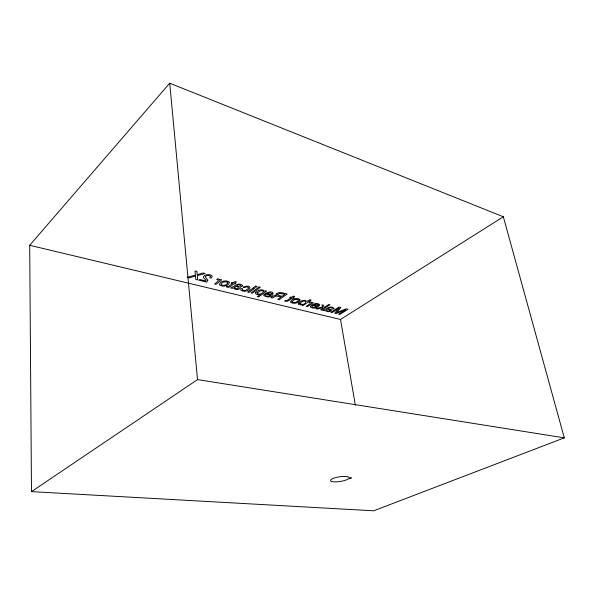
<?xml version="1.0" encoding="UTF-8"?>
<svg xmlns="http://www.w3.org/2000/svg" width="594" height="594" viewBox="0 0 594 594"><rect width="100%" height="100%" fill="white"/><g stroke="black" fill="none" stroke-linecap="round" stroke-linejoin="round"><path stroke-width="0.89" d="M29.7 245.292L169.721 83.197L503.341 216.78L564.3 437.852L373.678 510.803L31.482 491.632L29.7 245.292L340.503 319.461L503.341 216.78M31.482 491.632L197.527 379.603L564.3 437.852M340.503 319.461L355.353 405.108M169.721 83.197L197.527 379.603M263.922 294.958L263.922 295.582C273.195 301.24 278.267 286.932 264.961 293.77L270.626 295.159C269.587 296.22 265.124 297.007 265.577 294.676L264.3 294.357L263.922 294.958M229.455 282.506C228.452 286.286 222.438 287.221 219.572 284.942L219.409 284.496C220.374 281.021 225.23 280.271 228.252 281.378A4.195 1.997 -6.1 0 1 229.455 282.506M299.725 303.519C307.039 307.41 307.9 296.22 299.725 303.519M242.397 289.337L242.686 290.117L243.896 290.466A2.049 0.958 -6.8 0 0 245.537 290.317L248.21 288.729L248.537 287.466L246.755 286.887L244.49 287.489L243.169 287.162C255.175 282.699 249.101 294.661 241.105 290.347A3.408 1.596 -6.8 0 1 240.793 289.36L241.387 288.513L242.701 288.84L242.397 289.337M207.789 280.227L206.682 282.105L198.782 280.182L199.673 279.462L205.97 280.999L205.97 279.93C198.708 275.623 209.496 272.705 212.273 276.128L211.278 278.103L209.808 277.74L210.558 276.41C209.237 275.022 206.378 275.2 205.227 276.745L207.789 280.227M242.619 285.603L241.944 286.679L240.674 286.367C241.825 284.89 238.469 284.734 237.585 285.031C235.031 286.479 240.31 286.174 240.473 287.823C239.278 290.102 234.882 290.117 233.642 287.904L232.195 288.35L230.643 287.964C234.274 286.865 238.031 281.63 242.456 285.306L242.619 285.603M219.394 279.997L220.352 279.536L221.703 279.871L216.016 284.377L214.597 284.036L218.28 280.955C218.926 279.351 215.065 279.96 217.679 278.764L218.859 279.135L219.394 279.997M310.514 306.341L310.692 307.313C313.521 308.947 318.302 307.959 319.691 304.908L319.587 304.522C317.359 302.628 313.788 303.668 311.612 305.227L316.81 306.504C315.897 307.447 311.456 308.279 312.11 306.066L310.929 305.776L310.514 306.341M330.16 310.127C329.276 312.296 324.294 310.15 327.836 308.873L330.16 310.127M292.01 301.574C293.109 303.831 297.483 302.175 298.448 300.237A2.176 0.98 -8.6 0 0 297.98 299.51L294.876 299.473L292.01 301.574M299.97 299.977C298.589 303.2 293.295 304.38 290.548 302.22L290.459 301.819C291.81 298.804 296.094 297.958 299.034 298.968A3.928 1.767 -8.6 0 1 299.97 299.977M257.217 292.894C257.989 295.485 262.852 293.622 263.558 291.535L262.563 290.726L260.454 290.741L257.217 292.894M271.97 293.54L271.369 294.594L267.077 293.533L269.713 292.679L271.97 293.54M277.547 294.483L278.007 295.233L282.076 296.309L284.838 294.349L280.071 293.317L277.547 294.483M298.351 303.274L298.285 304.083L298.982 304.677L302.673 304.767L301.923 305.271L303.037 305.546L311.197 300.015L310.016 299.718L306.987 301.373C304.462 299.309 300.156 300.831 298.351 303.274M318.25 304.982L317.575 305.969L313.632 304.997L316.208 304.187L318.25 304.982M351.269 477.955L348.047 479.039A9.356 2.369 -8.7 0 1 333.034 481.749A9.356 2.369 -8.7 0 1 336.182 477.457A9.356 2.369 -8.7 0 1 349.034 477.687L351.269 477.955M333.984 308.249L333.182 309.199L332.105 308.932C333.397 306.311 324.376 308.182 331.645 309.971C330.813 312.028 327.034 312.296 325.601 310.669L322.854 310.395C326.284 309.556 330.323 304.625 333.984 308.249M311.315 302.769L313.394 302.643L307.477 306.63L306.274 306.333L310.142 303.616C310.952 302.22 307.373 302.673 310.009 301.7L310.996 302.019L311.315 302.769M255.717 292.664L255.643 293.703L256.601 294.409L260.209 294.498L257.276 296.651L258.583 296.963L266.661 291.06L265.384 290.748L264.612 291.312C262.741 288.365 257.492 290.214 255.717 292.664M234.749 287.192L234.682 287.823C237.511 290.251 241.105 287.221 235.863 286.263L234.749 287.192M227.844 282.789C226.834 285.135 223.025 286.36 221.057 284.556L222.134 282.841L223.812 281.912L227.205 281.979A2.324 1.106 -6.1 0 1 227.844 282.789M276.18 294.023L276.292 295.27C274.68 295.181 268.347 298.017 272.23 298.054L276.062 295.998L281.162 296.955L277.732 299.391L279.128 299.732L287.192 294.03C283.791 293.317 279.21 291.09 276.18 294.023M338.951 308.145L334.712 313.253L335.952 313.558L345.53 309.786L338.58 314.196L339.775 314.486L347.995 309.251L346.198 308.798L336.583 312.593L340.867 307.469L339.063 307.016L330.865 312.318L332.076 312.607L338.951 308.145M227.079 286.301L226.321 286.887C229.329 288.55 231.838 285.269 233.977 283.724L235.09 284.006L235.885 283.39L234.771 283.115L236.382 281.868L234.979 281.511L233.36 282.766L232.039 282.44L231.252 283.056L232.573 283.383L228.519 286.457L227.079 286.301M253.467 287.786L247.713 292.092L249.072 292.419L254.826 288.127L253.467 287.786M255.665 286.145L254.551 286.976L255.917 287.318L257.031 286.486L255.665 286.145M259.036 286.984L251.069 292.909L252.398 293.228L260.365 287.318L259.036 286.984M285.476 300.542L284.704 301.084L287.741 301.203L292.218 298.151L293.221 298.396L294.037 297.832L293.028 297.587L294.683 296.428L293.421 296.116L291.765 297.267L290.577 296.978L289.761 297.542L290.956 297.839L286.798 300.683L285.476 300.542M322.861 308.368L320.641 309.83L321.77 310.105L329.945 304.729L328.816 304.447L324.049 307.588L323.567 305.168L322.059 304.796L322.512 306.935L315.971 308.694L317.478 309.058L322.646 307.625L322.861 308.368M195.582 276.032L189.182 277.851L187.147 277.353L195.329 275.126L195.032 270.968L197 271.458L197.089 274.688L203.133 272.995L205.168 273.5L197.357 275.623L197.698 279.923L195.753 279.447L195.582 276.032"/></g></svg>
